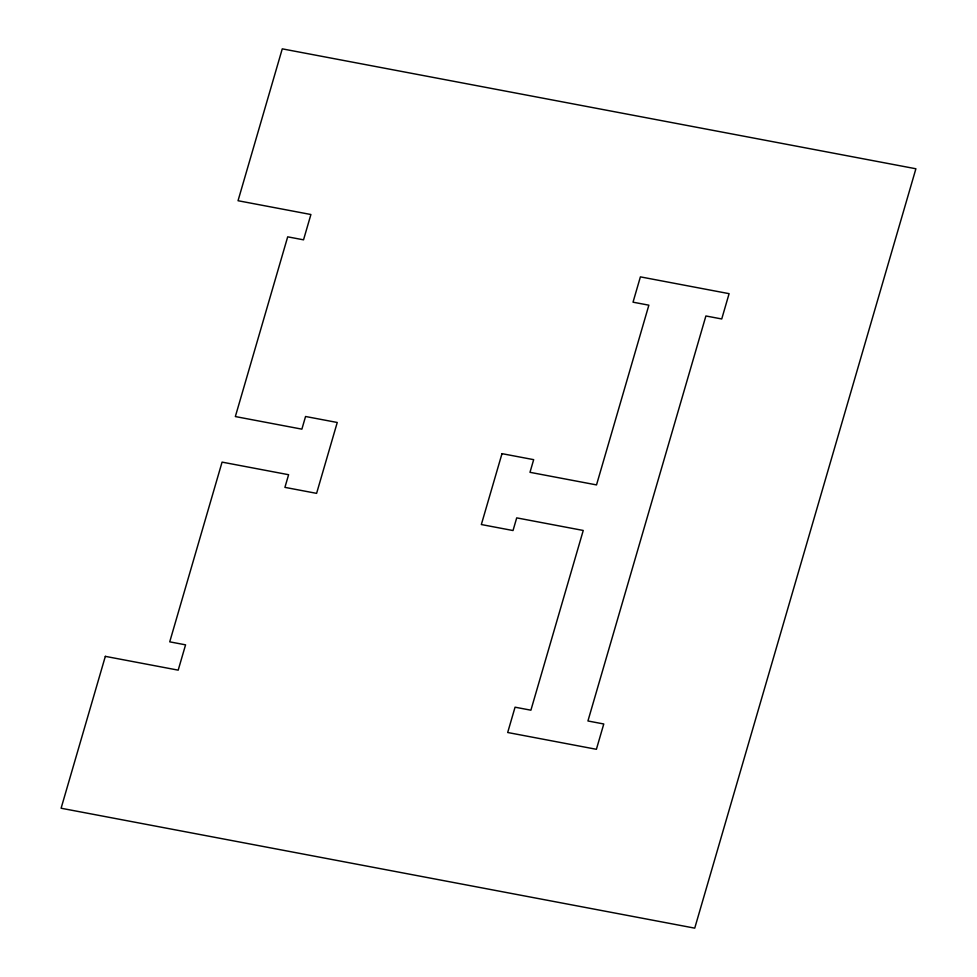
<?xml version="1.0" encoding="UTF-8"?>
<svg xmlns="http://www.w3.org/2000/svg" width="977" height="977" viewBox="0 0 977 977"><rect width="100%" height="100%" fill="white"/><g stroke="black" fill="none" stroke-linecap="round" stroke-linejoin="round"><path stroke-width="1.47" d="M105.333 656.361L61.099 808.235L694.732 928.15L915.901 168.765L282.268 48.85L238.034 200.725L310.906 214.513L303.529 239.829L287.69 236.837L235.347 416.556L301.881 429.147L305.557 416.495L337.248 422.479L316.597 493.361L284.918 487.364L288.606 474.712L222.072 462.121L169.729 641.84L185.569 644.844L178.193 670.149L105.333 656.361M501.995 453.658L481.343 524.539L513.023 530.535L516.711 517.871L583.245 530.462L530.902 710.194L515.062 707.189L507.686 732.506L596.397 749.298L603.774 723.981L587.934 720.977L705.895 315.974L721.734 318.966L729.098 293.662L640.399 276.87L633.023 302.186L648.862 305.178L596.52 484.91L529.986 472.318L533.674 459.654L501.995 453.658"/></g></svg>
